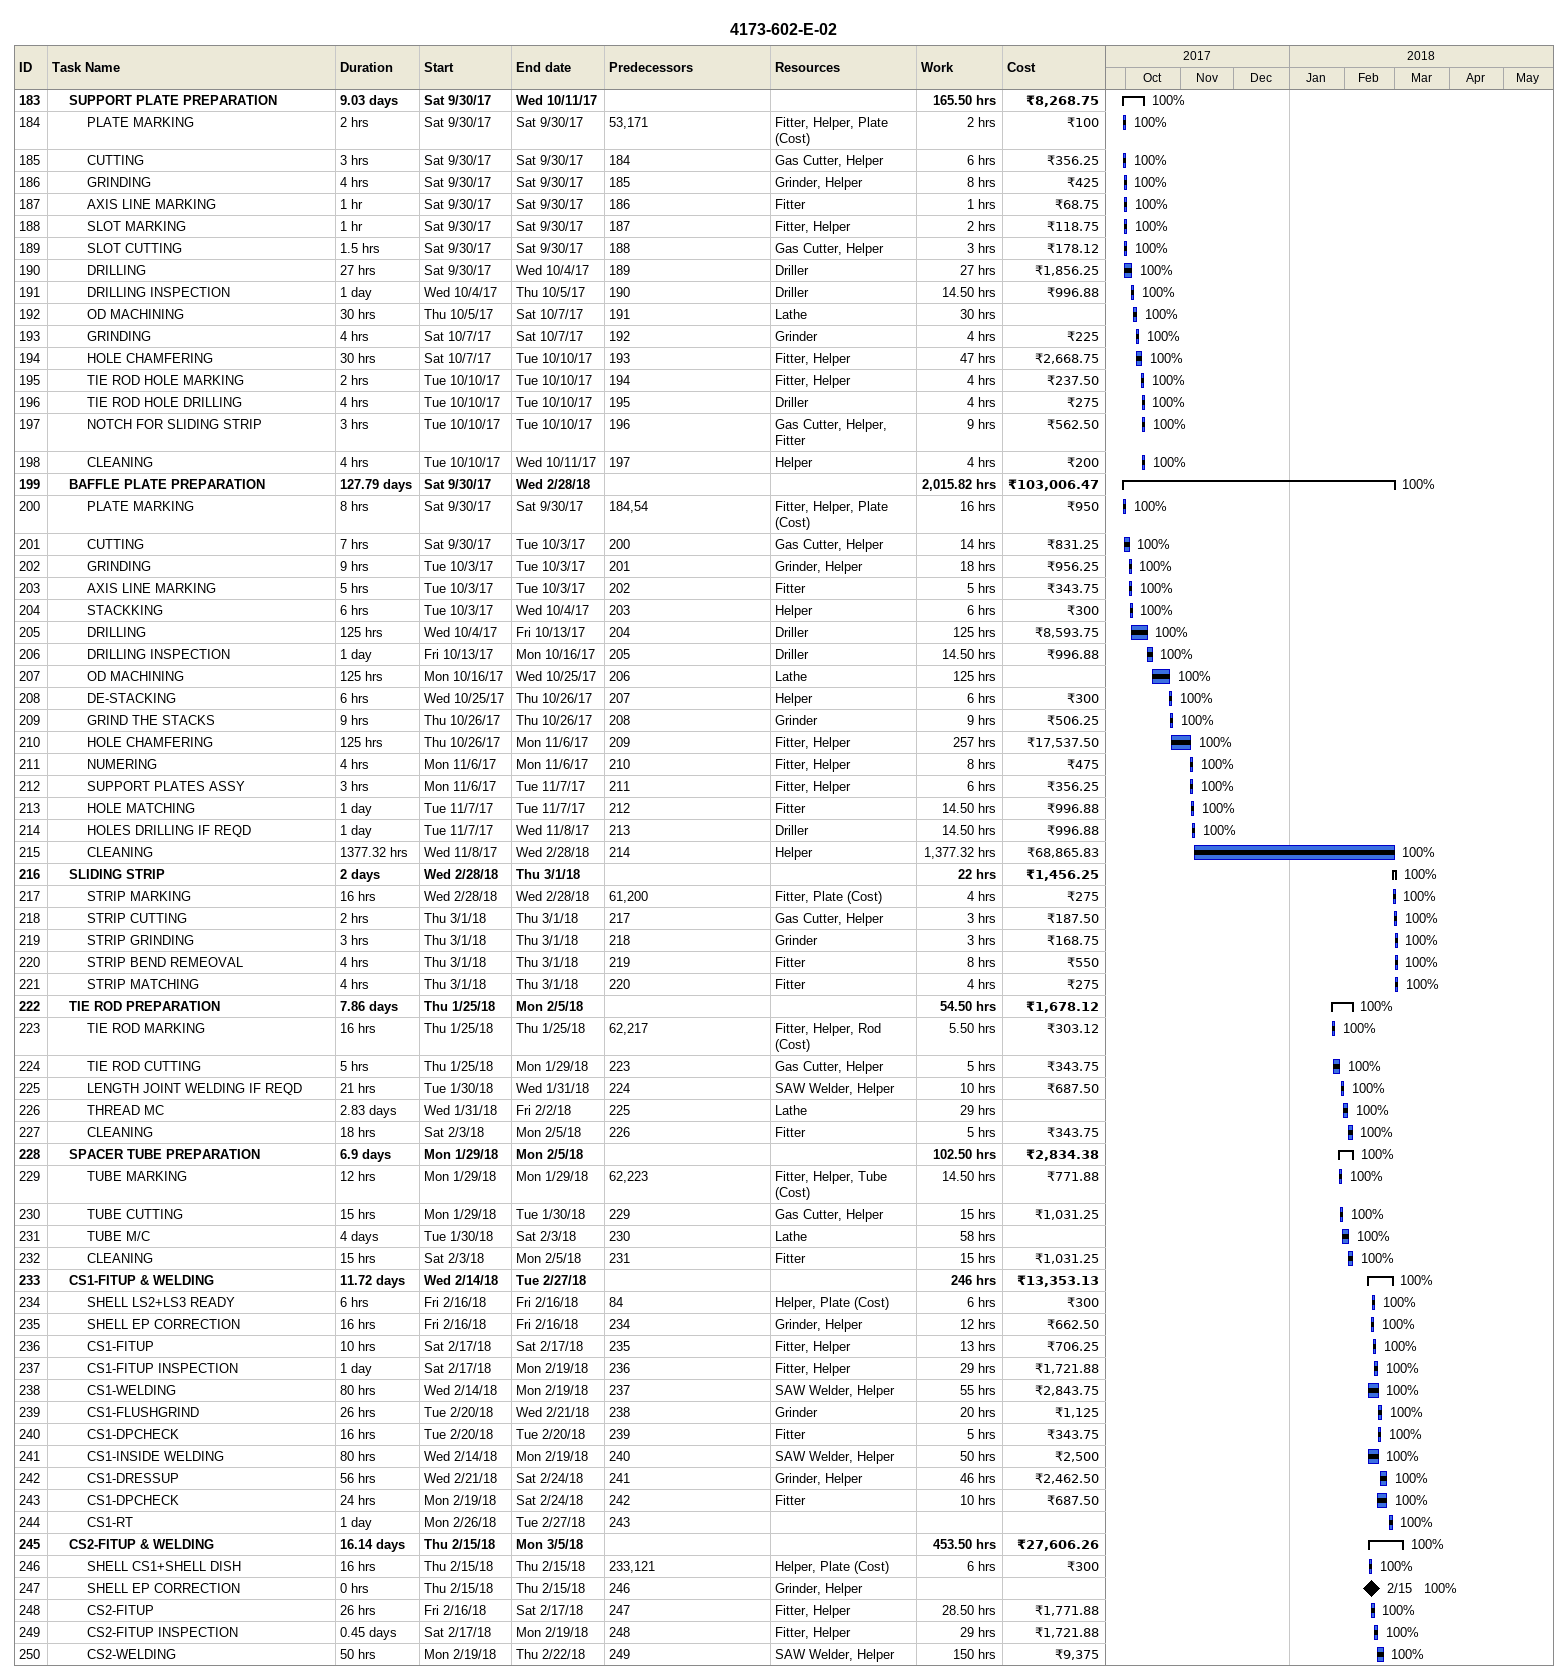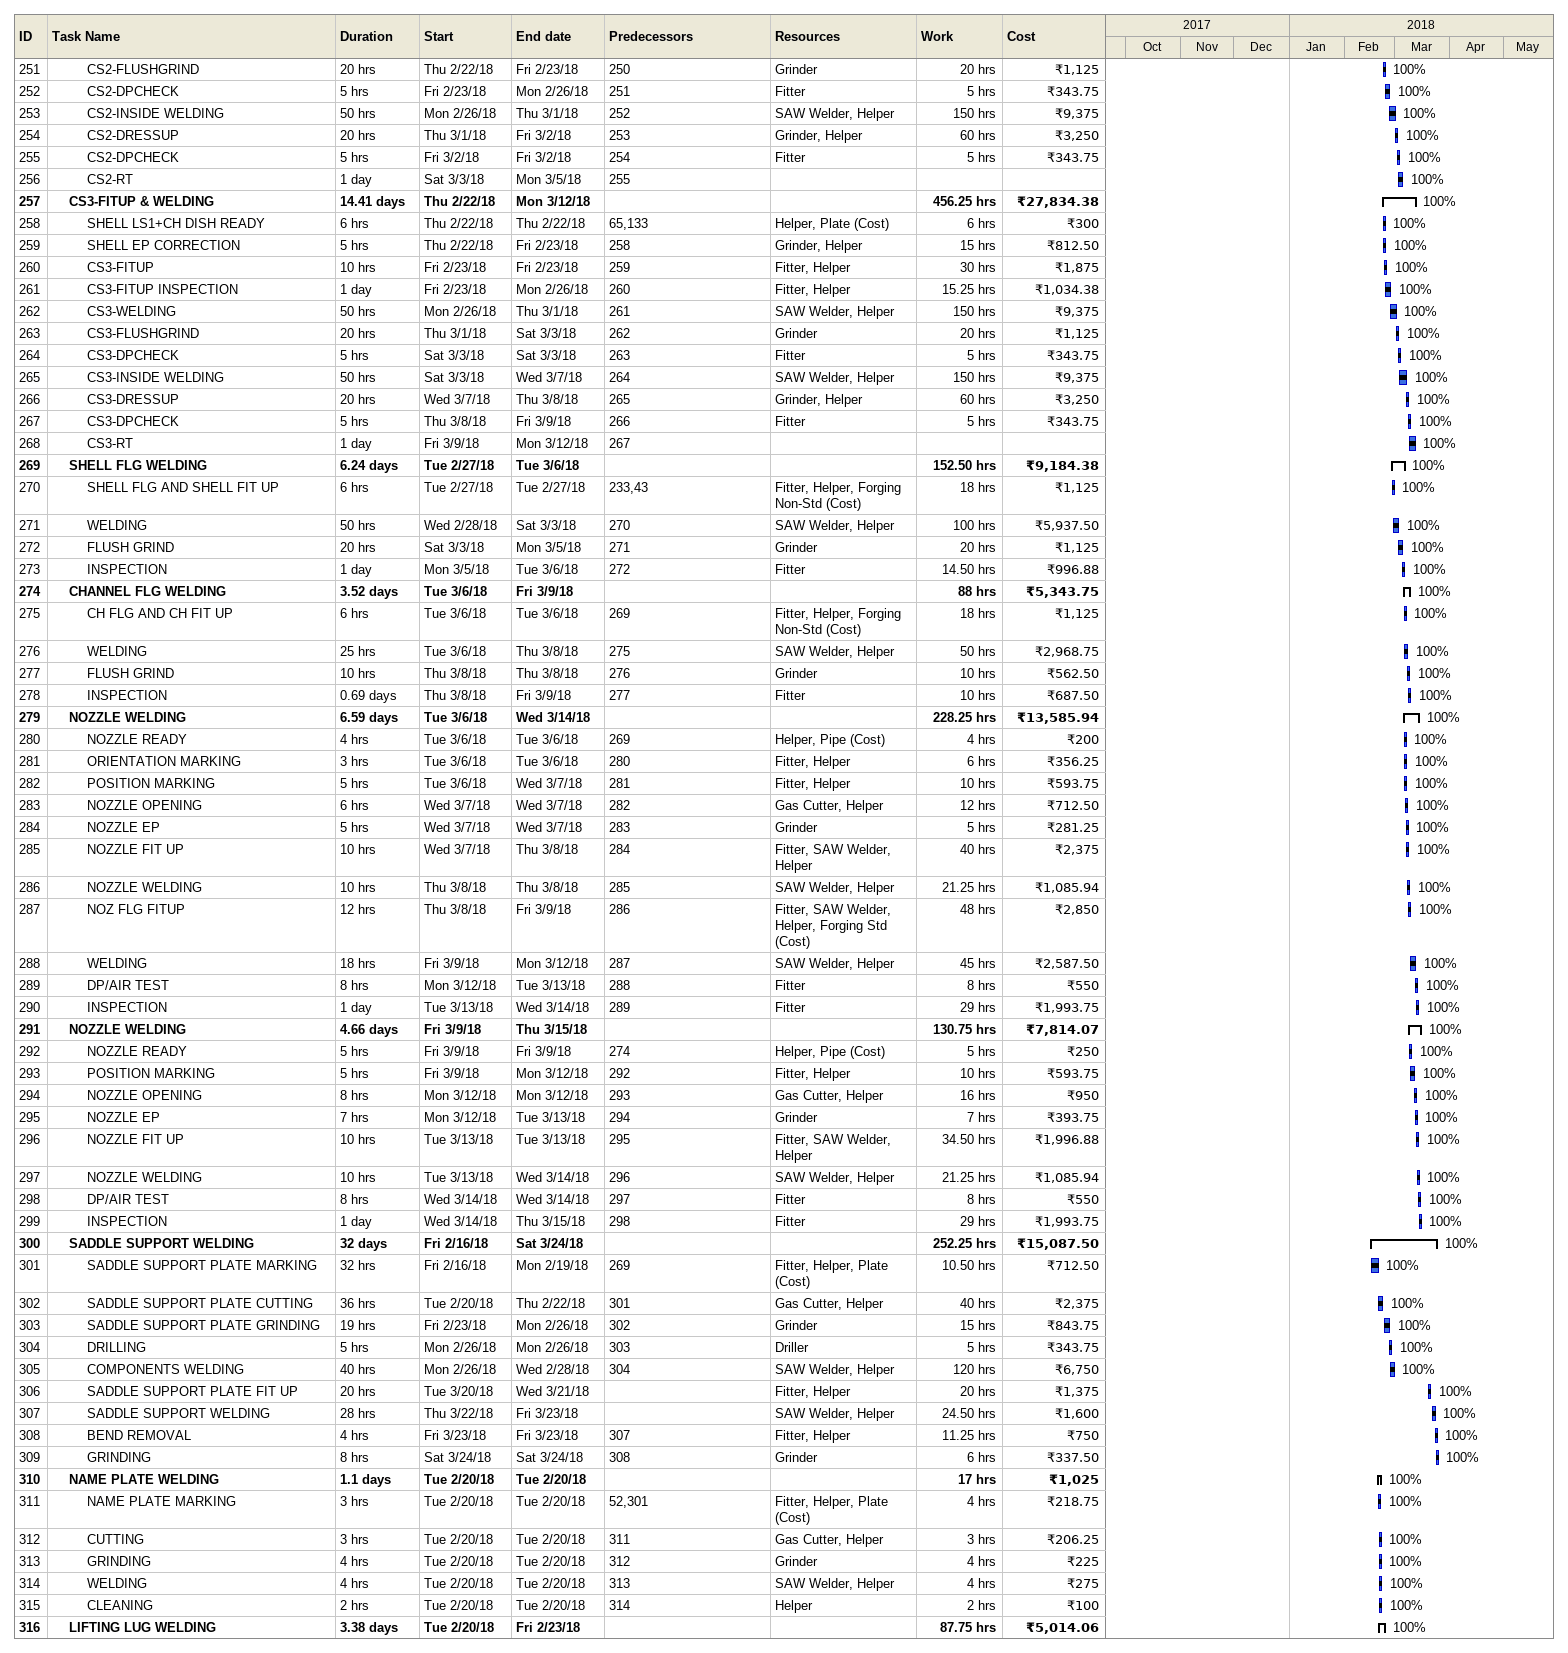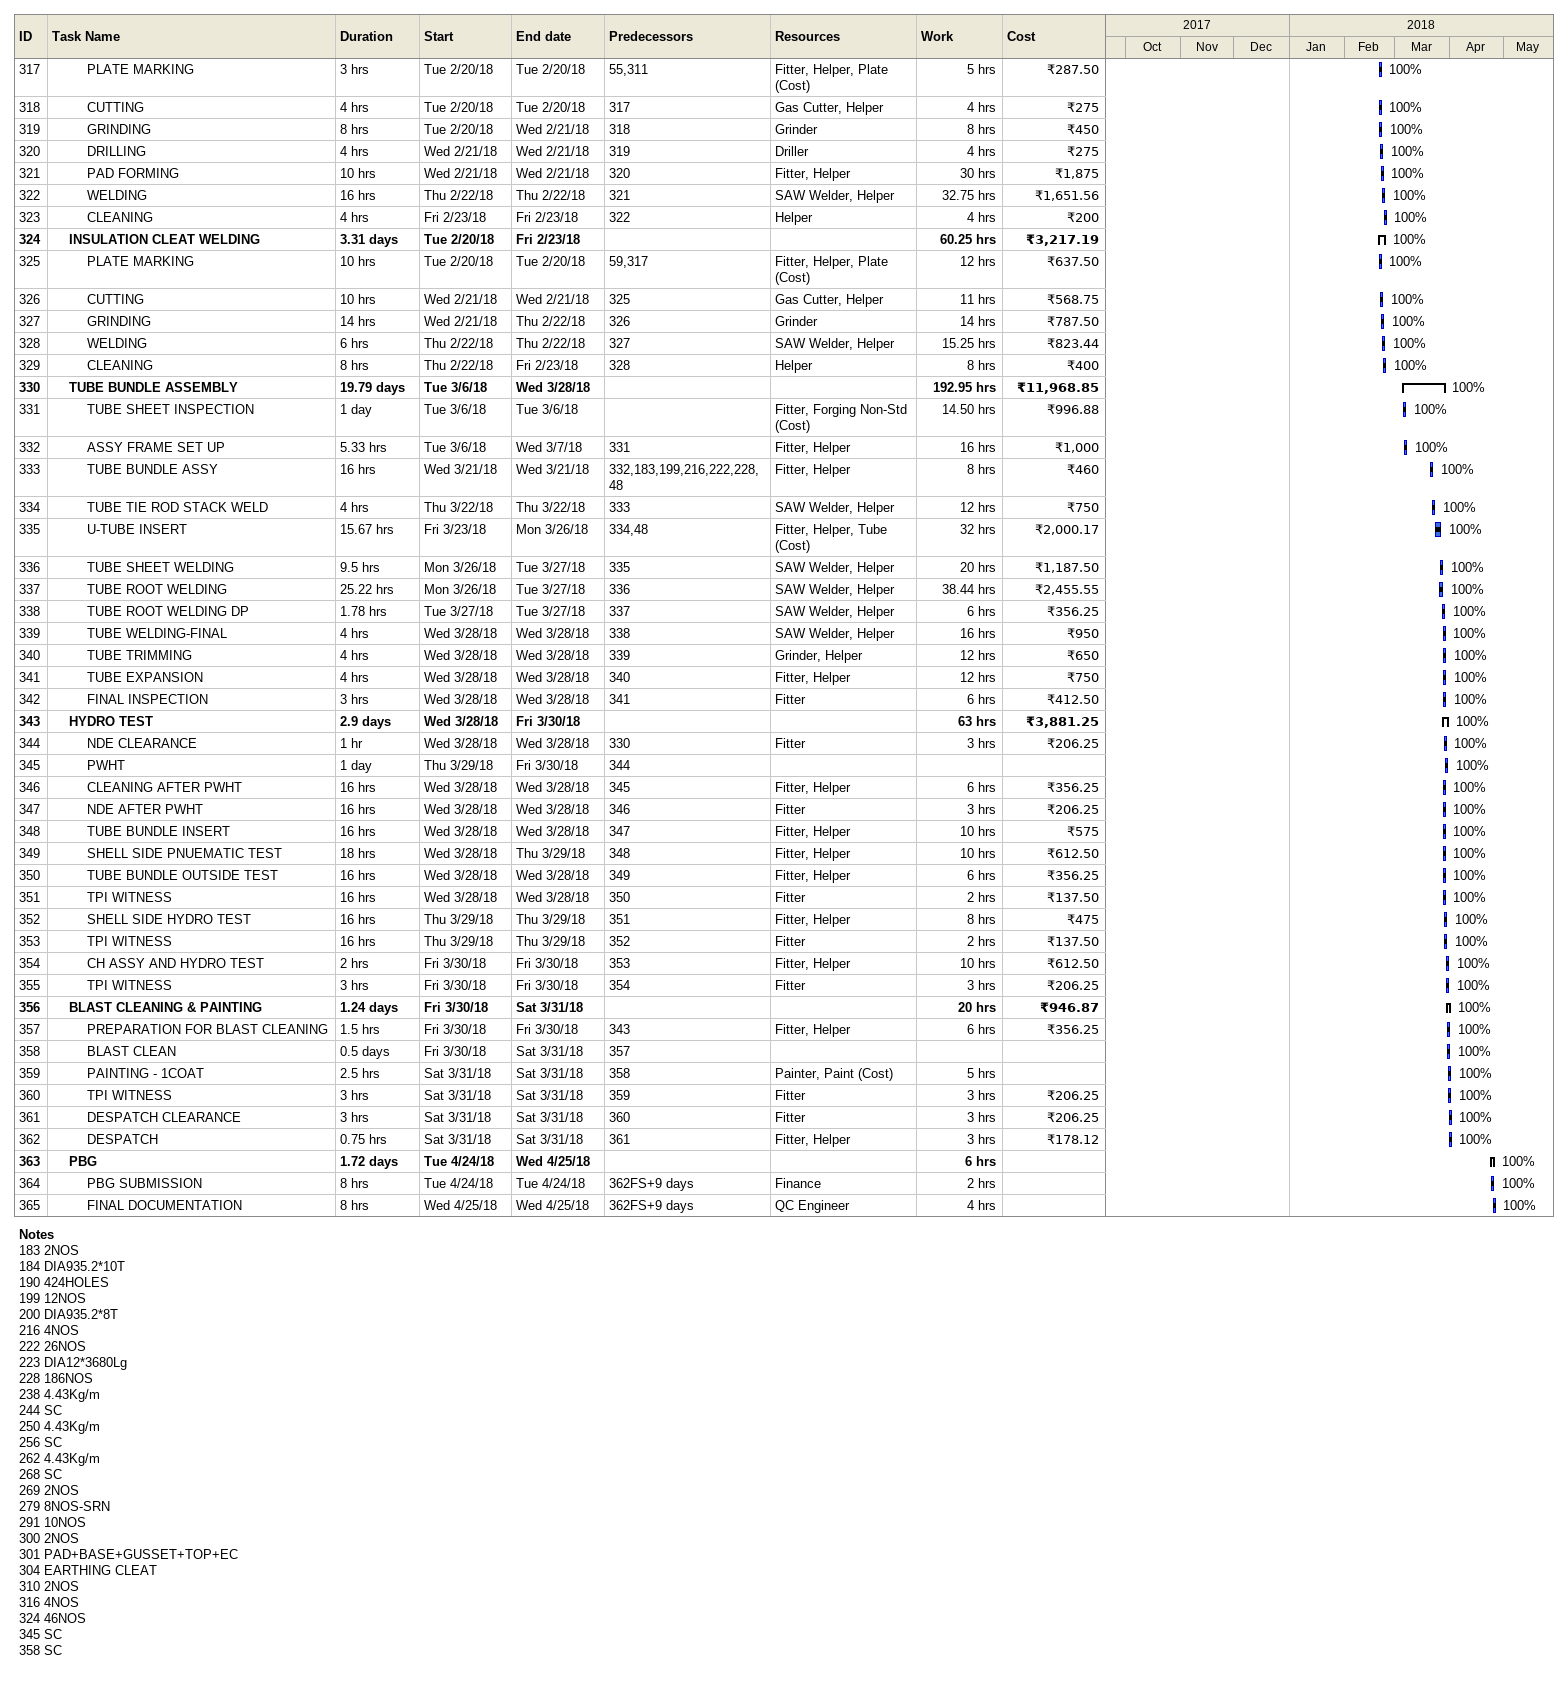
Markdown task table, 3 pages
4173-602-E-02

| ID | Level | Task | Duration | Start | Finish | Predecessors | Resources | % complete | Work (h) | Cost (₹) |
|---|---|---|---|---|---|---|---|---|---|---|
| 183 | 2 | **SUPPORT PLATE PREPARATION** | 9.03d | 2017-09-30 | 2017-10-11 |  |  | 100 | 165.50 | 8268.75 |
| 184 | 3 | PLATE MARKING | 2h | 2017-09-30 | 2017-09-30 | 53, 171 | Fitter, Helper, Plate (Cost) | 100 | 2 | 100 |
| 185 | 3 | CUTTING | 3h | 2017-09-30 | 2017-09-30 | 184 | Gas Cutter, Helper | 100 | 6 | 356.25 |
| 186 | 3 | GRINDING | 4h | 2017-09-30 | 2017-09-30 | 185 | Grinder, Helper | 100 | 8 | 425 |
| 187 | 3 | AXIS LINE MARKING | 1h | 2017-09-30 | 2017-09-30 | 186 | Fitter | 100 | 1 | 68.75 |
| 188 | 3 | SLOT MARKING | 1h | 2017-09-30 | 2017-09-30 | 187 | Fitter, Helper | 100 | 2 | 118.75 |
| 189 | 3 | SLOT CUTTING | 1.5h | 2017-09-30 | 2017-09-30 | 188 | Gas Cutter, Helper | 100 | 3 | 178.12 |
| 190 | 3 | DRILLING | 27h | 2017-09-30 | 2017-10-04 | 189 | Driller | 100 | 27 | 1856.25 |
| 191 | 3 | DRILLING INSPECTION | 1d | 2017-10-04 | 2017-10-05 | 190 | Driller | 100 | 14.50 | 996.88 |
| 192 | 3 | OD MACHINING | 30h | 2017-10-05 | 2017-10-07 | 191 | Lathe | 100 | 30 |  |
| 193 | 3 | GRINDING | 4h | 2017-10-07 | 2017-10-07 | 192 | Grinder | 100 | 4 | 225 |
| 194 | 3 | HOLE CHAMFERING | 30h | 2017-10-07 | 2017-10-10 | 193 | Fitter, Helper | 100 | 47 | 2668.75 |
| 195 | 3 | TIE ROD HOLE MARKING | 2h | 2017-10-10 | 2017-10-10 | 194 | Fitter, Helper | 100 | 4 | 237.50 |
| 196 | 3 | TIE ROD HOLE DRILLING | 4h | 2017-10-10 | 2017-10-10 | 195 | Driller | 100 | 4 | 275 |
| 197 | 3 | NOTCH FOR SLIDING STRIP | 3h | 2017-10-10 | 2017-10-10 | 196 | Gas Cutter, Helper, Fitter | 100 | 9 | 562.50 |
| 198 | 3 | CLEANING | 4h | 2017-10-10 | 2017-10-11 | 197 | Helper | 100 | 4 | 200 |
| 199 | 2 | **BAFFLE PLATE PREPARATION** | 127.79d | 2017-09-30 | 2018-02-28 |  |  | 100 | 2015.82 | 103006.47 |
| 200 | 3 | PLATE MARKING | 8h | 2017-09-30 | 2017-09-30 | 184, 54 | Fitter, Helper, Plate (Cost) | 100 | 16 | 950 |
| 201 | 3 | CUTTING | 7h | 2017-09-30 | 2017-10-03 | 200 | Gas Cutter, Helper | 100 | 14 | 831.25 |
| 202 | 3 | GRINDING | 9h | 2017-10-03 | 2017-10-03 | 201 | Grinder, Helper | 100 | 18 | 956.25 |
| 203 | 3 | AXIS LINE MARKING | 5h | 2017-10-03 | 2017-10-03 | 202 | Fitter | 100 | 5 | 343.75 |
| 204 | 3 | STACKKING | 6h | 2017-10-03 | 2017-10-04 | 203 | Helper | 100 | 6 | 300 |
| 205 | 3 | DRILLING | 125h | 2017-10-04 | 2017-10-13 | 204 | Driller | 100 | 125 | 8593.75 |
| 206 | 3 | DRILLING INSPECTION | 1d | 2017-10-13 | 2017-10-16 | 205 | Driller | 100 | 14.50 | 996.88 |
| 207 | 3 | OD MACHINING | 125h | 2017-10-16 | 2017-10-25 | 206 | Lathe | 100 | 125 |  |
| 208 | 3 | DE-STACKING | 6h | 2017-10-25 | 2017-10-26 | 207 | Helper | 100 | 6 | 300 |
| 209 | 3 | GRIND THE STACKS | 9h | 2017-10-26 | 2017-10-26 | 208 | Grinder | 100 | 9 | 506.25 |
| 210 | 3 | HOLE CHAMFERING | 125h | 2017-10-26 | 2017-11-06 | 209 | Fitter, Helper | 100 | 257 | 17537.50 |
| 211 | 3 | NUMERING | 4h | 2017-11-06 | 2017-11-06 | 210 | Fitter, Helper | 100 | 8 | 475 |
| 212 | 3 | SUPPORT PLATES ASSY | 3h | 2017-11-06 | 2017-11-07 | 211 | Fitter, Helper | 100 | 6 | 356.25 |
| 213 | 3 | HOLE MATCHING | 1d | 2017-11-07 | 2017-11-07 | 212 | Fitter | 100 | 14.50 | 996.88 |
| 214 | 3 | HOLES DRILLING IF REQD | 1d | 2017-11-07 | 2017-11-08 | 213 | Driller | 100 | 14.50 | 996.88 |
| 215 | 3 | CLEANING | 1377.32h | 2017-11-08 | 2018-02-28 | 214 | Helper | 100 | 1377.32 | 68865.83 |
| 216 | 2 | **SLIDING STRIP** | 2d | 2018-02-28 | 2018-03-01 |  |  | 100 | 22 | 1456.25 |
| 217 | 3 | STRIP MARKING | 16h | 2018-02-28 | 2018-02-28 | 61, 200 | Fitter, Plate (Cost) | 100 | 4 | 275 |
| 218 | 3 | STRIP CUTTING | 2h | 2018-03-01 | 2018-03-01 | 217 | Gas Cutter, Helper | 100 | 3 | 187.50 |
| 219 | 3 | STRIP GRINDING | 3h | 2018-03-01 | 2018-03-01 | 218 | Grinder | 100 | 3 | 168.75 |
| 220 | 3 | STRIP BEND REMEOVAL | 4h | 2018-03-01 | 2018-03-01 | 219 | Fitter | 100 | 8 | 550 |
| 221 | 3 | STRIP MATCHING | 4h | 2018-03-01 | 2018-03-01 | 220 | Fitter | 100 | 4 | 275 |
| 222 | 2 | **TIE ROD PREPARATION** | 7.86d | 2018-01-25 | 2018-02-05 |  |  | 100 | 54.50 | 1678.12 |
| 223 | 3 | TIE ROD MARKING | 16h | 2018-01-25 | 2018-01-25 | 62, 217 | Fitter, Helper, Rod (Cost) | 100 | 5.50 | 303.12 |
| 224 | 3 | TIE ROD CUTTING | 5h | 2018-01-25 | 2018-01-29 | 223 | Gas Cutter, Helper | 100 | 5 | 343.75 |
| 225 | 3 | LENGTH JOINT WELDING IF REQD | 21h | 2018-01-30 | 2018-01-31 | 224 | SAW Welder, Helper | 100 | 10 | 687.50 |
| 226 | 3 | THREAD MC | 2.83d | 2018-01-31 | 2018-02-02 | 225 | Lathe | 100 | 29 |  |
| 227 | 3 | CLEANING | 18h | 2018-02-03 | 2018-02-05 | 226 | Fitter | 100 | 5 | 343.75 |
| 228 | 2 | **SPACER TUBE PREPARATION** | 6.9d | 2018-01-29 | 2018-02-05 |  |  | 100 | 102.50 | 2834.38 |
| 229 | 3 | TUBE MARKING | 12h | 2018-01-29 | 2018-01-29 | 62, 223 | Fitter, Helper, Tube (Cost) | 100 | 14.50 | 771.88 |
| 230 | 3 | TUBE CUTTING | 15h | 2018-01-29 | 2018-01-30 | 229 | Gas Cutter, Helper | 100 | 15 | 1031.25 |
| 231 | 3 | TUBE M/C | 4d | 2018-01-30 | 2018-02-03 | 230 | Lathe | 100 | 58 |  |
| 232 | 3 | CLEANING | 15h | 2018-02-03 | 2018-02-05 | 231 | Fitter | 100 | 15 | 1031.25 |
| 233 | 2 | **CS1-FITUP & WELDING** | 11.72d | 2018-02-14 | 2018-02-27 |  |  | 100 | 246 | 13353.13 |
| 234 | 3 | SHELL LS2+LS3 READY | 6h | 2018-02-16 | 2018-02-16 | 84 | Helper, Plate (Cost) | 100 | 6 | 300 |
| 235 | 3 | SHELL EP CORRECTION | 16h | 2018-02-16 | 2018-02-16 | 234 | Grinder, Helper | 100 | 12 | 662.50 |
| 236 | 3 | CS1-FITUP | 10h | 2018-02-17 | 2018-02-17 | 235 | Fitter, Helper | 100 | 13 | 706.25 |
| 237 | 3 | CS1-FITUP INSPECTION | 1d | 2018-02-17 | 2018-02-19 | 236 | Fitter, Helper | 100 | 29 | 1721.88 |
| 238 | 3 | CS1-WELDING | 80h | 2018-02-14 | 2018-02-19 | 237 | SAW Welder, Helper | 100 | 55 | 2843.75 |
| 239 | 3 | CS1-FLUSHGRIND | 26h | 2018-02-20 | 2018-02-21 | 238 | Grinder | 100 | 20 | 1125 |
| 240 | 3 | CS1-DPCHECK | 16h | 2018-02-20 | 2018-02-20 | 239 | Fitter | 100 | 5 | 343.75 |
| 241 | 3 | CS1-INSIDE WELDING | 80h | 2018-02-14 | 2018-02-19 | 240 | SAW Welder, Helper | 100 | 50 | 2500 |
| 242 | 3 | CS1-DRESSUP | 56h | 2018-02-21 | 2018-02-24 | 241 | Grinder, Helper | 100 | 46 | 2462.50 |
| 243 | 3 | CS1-DPCHECK | 24h | 2018-02-19 | 2018-02-24 | 242 | Fitter | 100 | 10 | 687.50 |
| 244 | 3 | CS1-RT | 1d | 2018-02-26 | 2018-02-27 | 243 |  | 100 |  |  |
| 245 | 2 | **CS2-FITUP & WELDING** | 16.14d | 2018-02-15 | 2018-03-05 |  |  | 100 | 453.50 | 27606.26 |
| 246 | 3 | SHELL CS1+SHELL DISH | 16h | 2018-02-15 | 2018-02-15 | 233, 121 | Helper, Plate (Cost) | 100 | 6 | 300 |
| 247 | 3 | SHELL EP CORRECTION | 0h | 2018-02-15 | 2018-02-15 | 246 | Grinder, Helper | 100 |  |  |
| 248 | 3 | CS2-FITUP | 26h | 2018-02-16 | 2018-02-17 | 247 | Fitter, Helper | 100 | 28.50 | 1771.88 |
| 249 | 3 | CS2-FITUP INSPECTION | 0.45d | 2018-02-17 | 2018-02-19 | 248 | Fitter, Helper | 100 | 29 | 1721.88 |
| 250 | 3 | CS2-WELDING | 50h | 2018-02-19 | 2018-02-22 | 249 | SAW Welder, Helper | 100 | 150 | 9375 |
| 251 | 3 | CS2-FLUSHGRIND | 20h | 2018-02-22 | 2018-02-23 | 250 | Grinder | 100 | 20 | 1125 |
| 252 | 3 | CS2-DPCHECK | 5h | 2018-02-23 | 2018-02-26 | 251 | Fitter | 100 | 5 | 343.75 |
| 253 | 3 | CS2-INSIDE WELDING | 50h | 2018-02-26 | 2018-03-01 | 252 | SAW Welder, Helper | 100 | 150 | 9375 |
| 254 | 3 | CS2-DRESSUP | 20h | 2018-03-01 | 2018-03-02 | 253 | Grinder, Helper | 100 | 60 | 3250 |
| 255 | 3 | CS2-DPCHECK | 5h | 2018-03-02 | 2018-03-02 | 254 | Fitter | 100 | 5 | 343.75 |
| 256 | 3 | CS2-RT | 1d | 2018-03-03 | 2018-03-05 | 255 |  | 100 |  |  |
| 257 | 2 | **CS3-FITUP & WELDING** | 14.41d | 2018-02-22 | 2018-03-12 |  |  | 100 | 456.25 | 27834.38 |
| 258 | 3 | SHELL LS1+CH DISH READY | 6h | 2018-02-22 | 2018-02-22 | 65, 133 | Helper, Plate (Cost) | 100 | 6 | 300 |
| 259 | 3 | SHELL EP CORRECTION | 5h | 2018-02-22 | 2018-02-23 | 258 | Grinder, Helper | 100 | 15 | 812.50 |
| 260 | 3 | CS3-FITUP | 10h | 2018-02-23 | 2018-02-23 | 259 | Fitter, Helper | 100 | 30 | 1875 |
| 261 | 3 | CS3-FITUP INSPECTION | 1d | 2018-02-23 | 2018-02-26 | 260 | Fitter, Helper | 100 | 15.25 | 1034.38 |
| 262 | 3 | CS3-WELDING | 50h | 2018-02-26 | 2018-03-01 | 261 | SAW Welder, Helper | 100 | 150 | 9375 |
| 263 | 3 | CS3-FLUSHGRIND | 20h | 2018-03-01 | 2018-03-03 | 262 | Grinder | 100 | 20 | 1125 |
| 264 | 3 | CS3-DPCHECK | 5h | 2018-03-03 | 2018-03-03 | 263 | Fitter | 100 | 5 | 343.75 |
| 265 | 3 | CS3-INSIDE WELDING | 50h | 2018-03-03 | 2018-03-07 | 264 | SAW Welder, Helper | 100 | 150 | 9375 |
| 266 | 3 | CS3-DRESSUP | 20h | 2018-03-07 | 2018-03-08 | 265 | Grinder, Helper | 100 | 60 | 3250 |
| 267 | 3 | CS3-DPCHECK | 5h | 2018-03-08 | 2018-03-09 | 266 | Fitter | 100 | 5 | 343.75 |
| 268 | 3 | CS3-RT | 1d | 2018-03-09 | 2018-03-12 | 267 |  | 100 |  |  |
| 269 | 2 | **SHELL FLG WELDING** | 6.24d | 2018-02-27 | 2018-03-06 |  |  | 100 | 152.50 | 9184.38 |
| 270 | 3 | SHELL FLG AND SHELL FIT UP | 6h | 2018-02-27 | 2018-02-27 | 233, 43 | Fitter, Helper, Forging Non-Std (Cost) | 100 | 18 | 1125 |
| 271 | 3 | WELDING | 50h | 2018-02-28 | 2018-03-03 | 270 | SAW Welder, Helper | 100 | 100 | 5937.50 |
| 272 | 3 | FLUSH GRIND | 20h | 2018-03-03 | 2018-03-05 | 271 | Grinder | 100 | 20 | 1125 |
| 273 | 3 | INSPECTION | 1d | 2018-03-05 | 2018-03-06 | 272 | Fitter | 100 | 14.50 | 996.88 |
| 274 | 2 | **CHANNEL FLG WELDING** | 3.52d | 2018-03-06 | 2018-03-09 |  |  | 100 | 88 | 5343.75 |
| 275 | 3 | CH FLG AND CH FIT UP | 6h | 2018-03-06 | 2018-03-06 | 269 | Fitter, Helper, Forging Non-Std (Cost) | 100 | 18 | 1125 |
| 276 | 3 | WELDING | 25h | 2018-03-06 | 2018-03-08 | 275 | SAW Welder, Helper | 100 | 50 | 2968.75 |
| 277 | 3 | FLUSH GRIND | 10h | 2018-03-08 | 2018-03-08 | 276 | Grinder | 100 | 10 | 562.50 |
| 278 | 3 | INSPECTION | 0.69d | 2018-03-08 | 2018-03-09 | 277 | Fitter | 100 | 10 | 687.50 |
| 279 | 2 | **NOZZLE WELDING** | 6.59d | 2018-03-06 | 2018-03-14 |  |  | 100 | 228.25 | 13585.94 |
| 280 | 3 | NOZZLE READY | 4h | 2018-03-06 | 2018-03-06 | 269 | Helper, Pipe (Cost) | 100 | 4 | 200 |
| 281 | 3 | ORIENTATION MARKING | 3h | 2018-03-06 | 2018-03-06 | 280 | Fitter, Helper | 100 | 6 | 356.25 |
| 282 | 3 | POSITION MARKING | 5h | 2018-03-06 | 2018-03-07 | 281 | Fitter, Helper | 100 | 10 | 593.75 |
| 283 | 3 | NOZZLE OPENING | 6h | 2018-03-07 | 2018-03-07 | 282 | Gas Cutter, Helper | 100 | 12 | 712.50 |
| 284 | 3 | NOZZLE EP | 5h | 2018-03-07 | 2018-03-07 | 283 | Grinder | 100 | 5 | 281.25 |
| 285 | 3 | NOZZLE FIT UP | 10h | 2018-03-07 | 2018-03-08 | 284 | Fitter, SAW Welder, Helper | 100 | 40 | 2375 |
| 286 | 3 | NOZZLE WELDING | 10h | 2018-03-08 | 2018-03-08 | 285 | SAW Welder, Helper | 100 | 21.25 | 1085.94 |
| 287 | 3 | NOZ FLG FITUP | 12h | 2018-03-08 | 2018-03-09 | 286 | Fitter, SAW Welder, Helper, Forging Std (Cost) | 100 | 48 | 2850 |
| 288 | 3 | WELDING | 18h | 2018-03-09 | 2018-03-12 | 287 | SAW Welder, Helper | 100 | 45 | 2587.50 |
| 289 | 3 | DP/AIR TEST | 8h | 2018-03-12 | 2018-03-13 | 288 | Fitter | 100 | 8 | 550 |
| 290 | 3 | INSPECTION | 1d | 2018-03-13 | 2018-03-14 | 289 | Fitter | 100 | 29 | 1993.75 |
| 291 | 2 | **NOZZLE WELDING** | 4.66d | 2018-03-09 | 2018-03-15 |  |  | 100 | 130.75 | 7814.07 |
| 292 | 3 | NOZZLE READY | 5h | 2018-03-09 | 2018-03-09 | 274 | Helper, Pipe (Cost) | 100 | 5 | 250 |
| 293 | 3 | POSITION MARKING | 5h | 2018-03-09 | 2018-03-12 | 292 | Fitter, Helper | 100 | 10 | 593.75 |
| 294 | 3 | NOZZLE OPENING | 8h | 2018-03-12 | 2018-03-12 | 293 | Gas Cutter, Helper | 100 | 16 | 950 |
| 295 | 3 | NOZZLE EP | 7h | 2018-03-12 | 2018-03-13 | 294 | Grinder | 100 | 7 | 393.75 |
| 296 | 3 | NOZZLE FIT UP | 10h | 2018-03-13 | 2018-03-13 | 295 | Fitter, SAW Welder, Helper | 100 | 34.50 | 1996.88 |
| 297 | 3 | NOZZLE WELDING | 10h | 2018-03-13 | 2018-03-14 | 296 | SAW Welder, Helper | 100 | 21.25 | 1085.94 |
| 298 | 3 | DP/AIR TEST | 8h | 2018-03-14 | 2018-03-14 | 297 | Fitter | 100 | 8 | 550 |
| 299 | 3 | INSPECTION | 1d | 2018-03-14 | 2018-03-15 | 298 | Fitter | 100 | 29 | 1993.75 |
| 300 | 2 | **SADDLE SUPPORT WELDING** | 32d | 2018-02-16 | 2018-03-24 |  |  | 100 | 252.25 | 15087.50 |
| 301 | 3 | SADDLE SUPPORT PLATE MARKING | 32h | 2018-02-16 | 2018-02-19 | 269 | Fitter, Helper, Plate (Cost) | 100 | 10.50 | 712.50 |
| 302 | 3 | SADDLE SUPPORT PLATE CUTTING | 36h | 2018-02-20 | 2018-02-22 | 301 | Gas Cutter, Helper | 100 | 40 | 2375 |
| 303 | 3 | SADDLE SUPPORT PLATE GRINDING | 19h | 2018-02-23 | 2018-02-26 | 302 | Grinder | 100 | 15 | 843.75 |
| 304 | 3 | DRILLING | 5h | 2018-02-26 | 2018-02-26 | 303 | Driller | 100 | 5 | 343.75 |
| 305 | 3 | COMPONENTS WELDING | 40h | 2018-02-26 | 2018-02-28 | 304 | SAW Welder, Helper | 100 | 120 | 6750 |
| 306 | 3 | SADDLE SUPPORT PLATE FIT UP | 20h | 2018-03-20 | 2018-03-21 |  | Fitter, Helper | 100 | 20 | 1375 |
| 307 | 3 | SADDLE SUPPORT WELDING | 28h | 2018-03-22 | 2018-03-23 |  | SAW Welder, Helper | 100 | 24.50 | 1600 |
| 308 | 3 | BEND REMOVAL | 4h | 2018-03-23 | 2018-03-23 | 307 | Fitter, Helper | 100 | 11.25 | 750 |
| 309 | 3 | GRINDING | 8h | 2018-03-24 | 2018-03-24 | 308 | Grinder | 100 | 6 | 337.50 |
| 310 | 2 | **NAME PLATE WELDING** | 1.1d | 2018-02-20 | 2018-02-20 |  |  | 100 | 17 | 1025 |
| 311 | 3 | NAME PLATE MARKING | 3h | 2018-02-20 | 2018-02-20 | 52, 301 | Fitter, Helper, Plate (Cost) | 100 | 4 | 218.75 |
| 312 | 3 | CUTTING | 3h | 2018-02-20 | 2018-02-20 | 311 | Gas Cutter, Helper | 100 | 3 | 206.25 |
| 313 | 3 | GRINDING | 4h | 2018-02-20 | 2018-02-20 | 312 | Grinder | 100 | 4 | 225 |
| 314 | 3 | WELDING | 4h | 2018-02-20 | 2018-02-20 | 313 | SAW Welder, Helper | 100 | 4 | 275 |
| 315 | 3 | CLEANING | 2h | 2018-02-20 | 2018-02-20 | 314 | Helper | 100 | 2 | 100 |
| 316 | 2 | **LIFTING LUG WELDING** | 3.38d | 2018-02-20 | 2018-02-23 |  |  | 100 | 87.75 | 5014.06 |
| 317 | 3 | PLATE MARKING | 3h | 2018-02-20 | 2018-02-20 | 55, 311 | Fitter, Helper, Plate (Cost) | 100 | 5 | 287.50 |
| 318 | 3 | CUTTING | 4h | 2018-02-20 | 2018-02-20 | 317 | Gas Cutter, Helper | 100 | 4 | 275 |
| 319 | 3 | GRINDING | 8h | 2018-02-20 | 2018-02-21 | 318 | Grinder | 100 | 8 | 450 |
| 320 | 3 | DRILLING | 4h | 2018-02-21 | 2018-02-21 | 319 | Driller | 100 | 4 | 275 |
| 321 | 3 | PAD FORMING | 10h | 2018-02-21 | 2018-02-21 | 320 | Fitter, Helper | 100 | 30 | 1875 |
| 322 | 3 | WELDING | 16h | 2018-02-22 | 2018-02-22 | 321 | SAW Welder, Helper | 100 | 32.75 | 1651.56 |
| 323 | 3 | CLEANING | 4h | 2018-02-23 | 2018-02-23 | 322 | Helper | 100 | 4 | 200 |
| 324 | 2 | **INSULATION CLEAT WELDING** | 3.31d | 2018-02-20 | 2018-02-23 |  |  | 100 | 60.25 | 3217.19 |
| 325 | 3 | PLATE MARKING | 10h | 2018-02-20 | 2018-02-20 | 59, 317 | Fitter, Helper, Plate (Cost) | 100 | 12 | 637.50 |
| 326 | 3 | CUTTING | 10h | 2018-02-21 | 2018-02-21 | 325 | Gas Cutter, Helper | 100 | 11 | 568.75 |
| 327 | 3 | GRINDING | 14h | 2018-02-21 | 2018-02-22 | 326 | Grinder | 100 | 14 | 787.50 |
| 328 | 3 | WELDING | 6h | 2018-02-22 | 2018-02-22 | 327 | SAW Welder, Helper | 100 | 15.25 | 823.44 |
| 329 | 3 | CLEANING | 8h | 2018-02-22 | 2018-02-23 | 328 | Helper | 100 | 8 | 400 |
| 330 | 2 | **TUBE BUNDLE ASSEMBLY** | 19.79d | 2018-03-06 | 2018-03-28 |  |  | 100 | 192.95 | 11968.85 |
| 331 | 3 | TUBE SHEET INSPECTION | 1d | 2018-03-06 | 2018-03-06 |  | Fitter, Forging Non-Std (Cost) | 100 | 14.50 | 996.88 |
| 332 | 3 | ASSY FRAME SET UP | 5.33h | 2018-03-06 | 2018-03-07 | 331 | Fitter, Helper | 100 | 16 | 1000 |
| 333 | 3 | TUBE BUNDLE ASSY | 16h | 2018-03-21 | 2018-03-21 | 332, 183, 199, 216, 222, 228, 48 | Fitter, Helper | 100 | 8 | 460 |
| 334 | 3 | TUBE TIE ROD STACK WELD | 4h | 2018-03-22 | 2018-03-22 | 333 | SAW Welder, Helper | 100 | 12 | 750 |
| 335 | 3 | U-TUBE INSERT | 15.67h | 2018-03-23 | 2018-03-26 | 334, 48 | Fitter, Helper, Tube (Cost) | 100 | 32 | 2000.17 |
| 336 | 3 | TUBE SHEET WELDING | 9.5h | 2018-03-26 | 2018-03-27 | 335 | SAW Welder, Helper | 100 | 20 | 1187.50 |
| 337 | 3 | TUBE ROOT WELDING | 25.22h | 2018-03-26 | 2018-03-27 | 336 | SAW Welder, Helper | 100 | 38.44 | 2455.55 |
| 338 | 3 | TUBE ROOT WELDING DP | 1.78h | 2018-03-27 | 2018-03-27 | 337 | SAW Welder, Helper | 100 | 6 | 356.25 |
| 339 | 3 | TUBE WELDING-FINAL | 4h | 2018-03-28 | 2018-03-28 | 338 | SAW Welder, Helper | 100 | 16 | 950 |
| 340 | 3 | TUBE TRIMMING | 4h | 2018-03-28 | 2018-03-28 | 339 | Grinder, Helper | 100 | 12 | 650 |
| 341 | 3 | TUBE EXPANSION | 4h | 2018-03-28 | 2018-03-28 | 340 | Fitter, Helper | 100 | 12 | 750 |
| 342 | 3 | FINAL INSPECTION | 3h | 2018-03-28 | 2018-03-28 | 341 | Fitter | 100 | 6 | 412.50 |
| 343 | 2 | **HYDRO TEST** | 2.9d | 2018-03-28 | 2018-03-30 |  |  | 100 | 63 | 3881.25 |
| 344 | 3 | NDE CLEARANCE | 1h | 2018-03-28 | 2018-03-28 | 330 | Fitter | 100 | 3 | 206.25 |
| 345 | 3 | PWHT | 1d | 2018-03-29 | 2018-03-30 | 344 |  | 100 |  |  |
| 346 | 3 | CLEANING AFTER PWHT | 16h | 2018-03-28 | 2018-03-28 | 345 | Fitter, Helper | 100 | 6 | 356.25 |
| 347 | 3 | NDE AFTER PWHT | 16h | 2018-03-28 | 2018-03-28 | 346 | Fitter | 100 | 3 | 206.25 |
| 348 | 3 | TUBE BUNDLE INSERT | 16h | 2018-03-28 | 2018-03-28 | 347 | Fitter, Helper | 100 | 10 | 575 |
| 349 | 3 | SHELL SIDE PNUEMATIC TEST | 18h | 2018-03-28 | 2018-03-29 | 348 | Fitter, Helper | 100 | 10 | 612.50 |
| 350 | 3 | TUBE BUNDLE OUTSIDE TEST | 16h | 2018-03-28 | 2018-03-28 | 349 | Fitter, Helper | 100 | 6 | 356.25 |
| 351 | 3 | TPI WITNESS | 16h | 2018-03-28 | 2018-03-28 | 350 | Fitter | 100 | 2 | 137.50 |
| 352 | 3 | SHELL SIDE HYDRO TEST | 16h | 2018-03-29 | 2018-03-29 | 351 | Fitter, Helper | 100 | 8 | 475 |
| 353 | 3 | TPI WITNESS | 16h | 2018-03-29 | 2018-03-29 | 352 | Fitter | 100 | 2 | 137.50 |
| 354 | 3 | CH ASSY AND HYDRO TEST | 2h | 2018-03-30 | 2018-03-30 | 353 | Fitter, Helper | 100 | 10 | 612.50 |
| 355 | 3 | TPI WITNESS | 3h | 2018-03-30 | 2018-03-30 | 354 | Fitter | 100 | 3 | 206.25 |
| 356 | 2 | **BLAST CLEANING & PAINTING** | 1.24d | 2018-03-30 | 2018-03-31 |  |  | 100 | 20 | 946.87 |
| 357 | 3 | PREPARATION FOR BLAST CLEANING | 1.5h | 2018-03-30 | 2018-03-30 | 343 | Fitter, Helper | 100 | 6 | 356.25 |
| 358 | 3 | BLAST CLEAN | 0.5d | 2018-03-30 | 2018-03-31 | 357 |  | 100 |  |  |
| 359 | 3 | PAINTING - 1COAT | 2.5h | 2018-03-31 | 2018-03-31 | 358 | Painter, Paint (Cost) | 100 | 5 |  |
| 360 | 3 | TPI WITNESS | 3h | 2018-03-31 | 2018-03-31 | 359 | Fitter | 100 | 3 | 206.25 |
| 361 | 3 | DESPATCH CLEARANCE | 3h | 2018-03-31 | 2018-03-31 | 360 | Fitter | 100 | 3 | 206.25 |
| 362 | 3 | DESPATCH | 0.75h | 2018-03-31 | 2018-03-31 | 361 | Fitter, Helper | 100 | 3 | 178.12 |
| 363 | 2 | **PBG** | 1.72d | 2018-04-24 | 2018-04-25 |  |  | 100 | 6 |  |
| 364 | 3 | PBG SUBMISSION | 8h | 2018-04-24 | 2018-04-24 | 362FS+9d | Finance | 100 | 2 |  |
| 365 | 3 | FINAL DOCUMENTATION | 8h | 2018-04-25 | 2018-04-25 | 362FS+9d | QC Engineer | 100 | 4 |  |

Notes
- 183: 2NOS
- 184: DIA935.2*10T
- 190: 424HOLES
- 199: 12NOS
- 200: DIA935.2*8T
- 216: 4NOS
- 222: 26NOS
- 223: DIA12*3680Lg
- 228: 186NOS
- 238: 4.43Kg/m
- 244: SC
- 250: 4.43Kg/m
- 256: SC
- 262: 4.43Kg/m
- 268: SC
- 269: 2NOS
- 279: 8NOS-SRN
- 291: 10NOS
- 300: 2NOS
- 301: PAD+BASE+GUSSET+TOP+EC
- 304: EARTHING CLEAT
- 310: 2NOS
- 316: 4NOS
- 324: 46NOS
- 345: SC
- 358: SC
